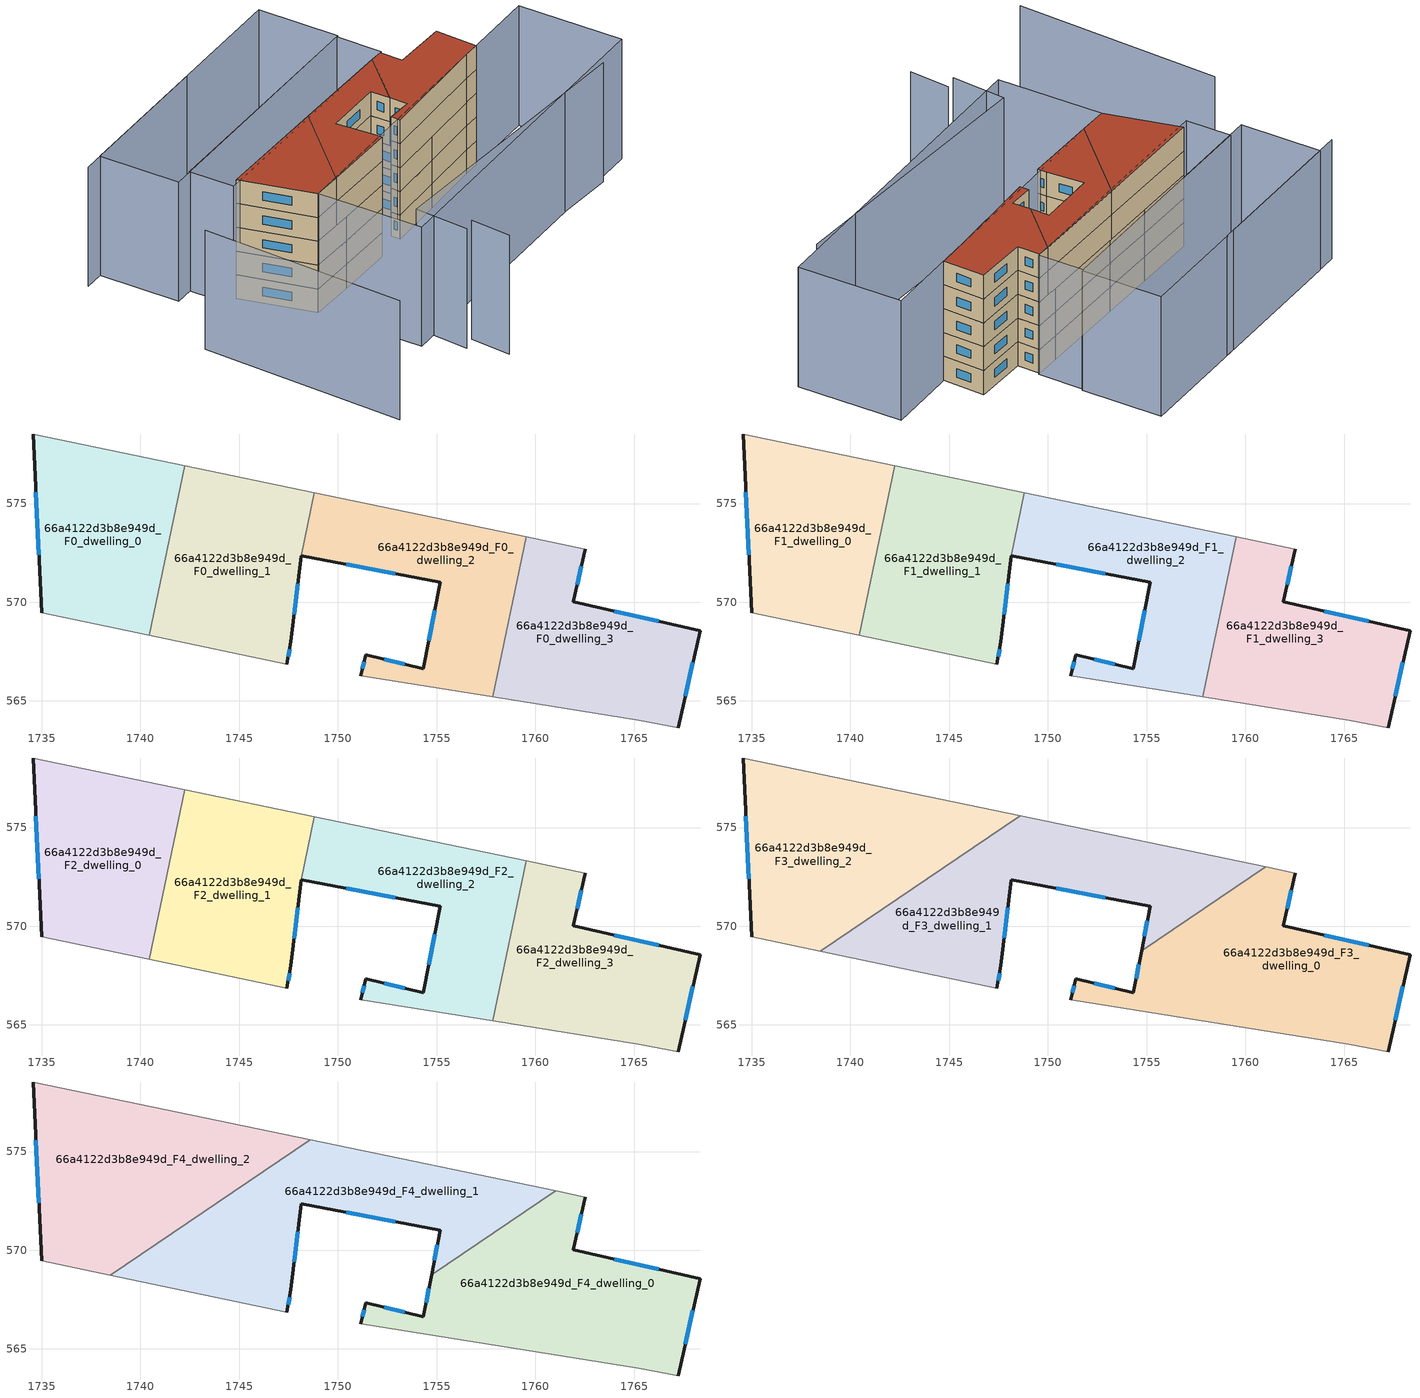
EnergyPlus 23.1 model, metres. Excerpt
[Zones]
66a4122d3b8e949d_F0_dwelling_0
 floor ground (EU_floor_Construction): 1742.24,576.91 1740.46,568.33 1735.01,569.47 1734.56,578.51 z0
 wall outside (EU_wall_Construction): 1734.56,578.51 1735.01,569.47 z0:3
 wall to 66a4122d3b8e949d_F0_dwelling_1 (EU_wall_Construction): 1740.46,568.33 1742.24,576.91 z0:3
 wall adiabatic (EU_wall_Construction): 1735.01,569.47 1740.46,568.33 / 1742.24,576.91 1734.56,578.51 z0:3
 window (EU_Window_Construction): 1734.71,575.58 1734.86,572.4 z0.97:2.03
66a4122d3b8e949d_F0_dwelling_1
 floor ground (EU_floor_Construction): 1748.8,575.55 1748.14,572.37 1748.14,572.34 1747.62,568 1747.42,566.87 1740.46,568.33 1742.24,576.91 z0
 wall outside (EU_wall_Construction): 1747.42,566.87 1747.62,568 1748.14,572.34 1748.14,572.37 z0:3
 wall adiabatic (EU_wall_Construction): 1748.8,575.55 1742.24,576.91 / 1740.46,568.33 1747.42,566.87 z0:3
 wall to 66a4122d3b8e949d_F0_dwelling_2 (EU_wall_Construction): 1748.14,572.37 1748.8,575.55 z0:3
 window (EU_Window_Construction): 1747.79,569.4 1747.97,570.93 / 1747.48,567.24 1747.55,567.63 z0.97:2.03
66a4122d3b8e949d_F0_dwelling_2
 floor ground (EU_floor_Construction): 1759.54,573.31 1757.85,565.2 1751.15,566.27 1751.41,567.34 1754.33,566.64 1755.19,571.01 1748.14,572.37 1748.8,575.55 z0
 wall outside (EU_wall_Construction): 1748.14,572.37 1755.19,571.01 1754.33,566.64 1751.41,567.34 1751.15,566.27 z0:3
 wall adiabatic (EU_wall_Construction): 1759.54,573.31 1748.8,575.55 / 1751.15,566.27 1757.85,565.2 z0:3
 wall to 66a4122d3b8e949d_F0_dwelling_3 (EU_wall_Construction): 1757.85,565.2 1759.54,573.31 z0:3
 window (EU_Window_Construction): 1754.91,569.6 1754.61,568.06 / 1750.43,571.93 1752.9,571.45 / 1751.33,567 1751.24,566.62 / 1753.38,566.87 1752.35,567.12 z0.97:2.03
66a4122d3b8e949d_F0_dwelling_3
 floor ground (EU_floor_Construction): 1768.34,568.56 1767.23,563.64 1765.24,564.02 1757.85,565.2 1759.54,573.31 1762.53,572.69 1761.93,570.01 z0
 wall outside (EU_wall_Construction): 1767.23,563.64 1768.34,568.56 1761.93,570.01 1762.53,572.69 z0:3
 wall adiabatic (EU_wall_Construction): 1757.85,565.2 1765.24,564.02 1767.23,563.64 / 1762.53,572.69 1759.54,573.31 z0:3
 window (EU_Window_Construction): 1762.12,570.88 1762.33,571.82 / 1766.26,569.03 1764.01,569.54 / 1767.59,565.24 1767.98,566.97 z0.97:2.03
66a4122d3b8e949d_F1_dwelling_0
 floor to 66a4122d3b8e949d_F0_dwelling_0 (EU_floor_Construction): 1742.24,576.91 1740.46,568.33 1735.01,569.47 1734.56,578.51 z3
 wall outside (EU_wall_Construction): 1734.56,578.51 1735.01,569.47 z3:6
 wall to 66a4122d3b8e949d_F1_dwelling_1 (EU_wall_Construction): 1740.46,568.33 1742.24,576.91 z3:6
 wall adiabatic (EU_wall_Construction): 1735.01,569.47 1740.46,568.33 / 1742.24,576.91 1734.56,578.51 z3:6
 window (EU_Window_Construction): 1734.71,575.58 1734.86,572.4 z3.97:5.03
66a4122d3b8e949d_F1_dwelling_1
 floor to 66a4122d3b8e949d_F0_dwelling_1 (EU_floor_Construction): 1748.8,575.55 1748.14,572.37 1748.14,572.34 1747.62,568 1747.42,566.87 1740.46,568.33 1742.24,576.91 z3
 wall outside (EU_wall_Construction): 1747.42,566.87 1747.62,568 1748.14,572.34 1748.14,572.37 z3:6
 wall adiabatic (EU_wall_Construction): 1748.8,575.55 1742.24,576.91 / 1740.46,568.33 1747.42,566.87 z3:6
 wall to 66a4122d3b8e949d_F1_dwelling_2 (EU_wall_Construction): 1748.14,572.37 1748.8,575.55 z3:6
 window (EU_Window_Construction): 1747.79,569.4 1747.97,570.93 / 1747.48,567.24 1747.55,567.63 z3.97:5.03
66a4122d3b8e949d_F1_dwelling_2
 floor to 66a4122d3b8e949d_F0_dwelling_2 (EU_floor_Construction): 1759.54,573.31 1757.85,565.2 1751.15,566.27 1751.41,567.34 1754.33,566.64 1755.19,571.01 1748.14,572.37 1748.8,575.55 z3
 wall outside (EU_wall_Construction): 1748.14,572.37 1755.19,571.01 1754.33,566.64 1751.41,567.34 1751.15,566.27 z3:6
 wall adiabatic (EU_wall_Construction): 1759.54,573.31 1748.8,575.55 / 1751.15,566.27 1757.85,565.2 z3:6
 wall to 66a4122d3b8e949d_F1_dwelling_3 (EU_wall_Construction): 1757.85,565.2 1759.54,573.31 z3:6
 window (EU_Window_Construction): 1754.91,569.6 1754.61,568.06 / 1750.43,571.93 1752.9,571.45 / 1751.33,567 1751.24,566.62 / 1753.38,566.87 1752.35,567.12 z3.97:5.03
66a4122d3b8e949d_F1_dwelling_3
 floor to 66a4122d3b8e949d_F0_dwelling_3 (EU_floor_Construction): 1768.34,568.56 1767.23,563.64 1765.24,564.02 1757.85,565.2 1759.54,573.31 1762.53,572.69 1761.93,570.01 z3
 wall outside (EU_wall_Construction): 1767.23,563.64 1768.34,568.56 1761.93,570.01 1762.53,572.69 z3:6
 wall adiabatic (EU_wall_Construction): 1757.85,565.2 1765.24,564.02 1767.23,563.64 / 1762.53,572.69 1759.54,573.31 z3:6
 window (EU_Window_Construction): 1762.12,570.88 1762.33,571.82 / 1766.26,569.03 1764.01,569.54 / 1767.59,565.24 1767.98,566.97 z3.97:5.03
66a4122d3b8e949d_F2_dwelling_0
 floor to 66a4122d3b8e949d_F1_dwelling_0 (EU_floor_Construction): 1742.24,576.91 1740.46,568.33 1735.01,569.47 1734.56,578.51 z6
 wall outside (EU_wall_Construction): 1734.56,578.51 1735.01,569.47 z6:9
 wall to 66a4122d3b8e949d_F2_dwelling_1 (EU_wall_Construction): 1740.46,568.33 1742.24,576.91 z6:9
 wall adiabatic (EU_wall_Construction): 1735.01,569.47 1740.46,568.33 / 1742.24,576.91 1734.56,578.51 z6:9
 window (EU_Window_Construction): 1734.71,575.58 1734.86,572.4 z6.97:8.03
66a4122d3b8e949d_F2_dwelling_1
 floor to 66a4122d3b8e949d_F1_dwelling_1 (EU_floor_Construction): 1748.8,575.55 1748.14,572.37 1748.14,572.34 1747.62,568 1747.42,566.87 1740.46,568.33 1742.24,576.91 z6
 wall outside (EU_wall_Construction): 1747.42,566.87 1747.62,568 1748.14,572.34 1748.14,572.37 z6:9
 wall adiabatic (EU_wall_Construction): 1748.8,575.55 1742.24,576.91 / 1740.46,568.33 1747.42,566.87 z6:9
 wall to 66a4122d3b8e949d_F2_dwelling_2 (EU_wall_Construction): 1748.14,572.37 1748.8,575.55 z6:9
 window (EU_Window_Construction): 1747.79,569.4 1747.97,570.93 / 1747.48,567.24 1747.55,567.63 z6.97:8.03
66a4122d3b8e949d_F2_dwelling_2
 floor to 66a4122d3b8e949d_F1_dwelling_2 (EU_floor_Construction): 1759.54,573.31 1757.85,565.2 1751.15,566.27 1751.41,567.34 1754.33,566.64 1755.19,571.01 1748.14,572.37 1748.8,575.55 z6
 wall outside (EU_wall_Construction): 1748.14,572.37 1755.19,571.01 1754.33,566.64 1751.41,567.34 1751.15,566.27 z6:9
 wall adiabatic (EU_wall_Construction): 1759.54,573.31 1748.8,575.55 / 1751.15,566.27 1757.85,565.2 z6:9
 wall to 66a4122d3b8e949d_F2_dwelling_3 (EU_wall_Construction): 1757.85,565.2 1759.54,573.31 z6:9
 window (EU_Window_Construction): 1754.91,569.6 1754.61,568.06 / 1750.43,571.93 1752.9,571.45 / 1751.33,567 1751.24,566.62 / 1753.38,566.87 1752.35,567.12 z6.97:8.03
66a4122d3b8e949d_F2_dwelling_3
 floor to 66a4122d3b8e949d_F1_dwelling_3 (EU_floor_Construction): 1768.34,568.56 1767.23,563.64 1765.24,564.02 1757.85,565.2 1759.54,573.31 1762.53,572.69 1761.93,570.01 z6
 wall outside (EU_wall_Construction): 1767.23,563.64 1768.34,568.56 1761.93,570.01 1762.53,572.69 z6:9
 wall adiabatic (EU_wall_Construction): 1757.85,565.2 1765.24,564.02 1767.23,563.64 / 1762.53,572.69 1759.54,573.31 z6:9
 window (EU_Window_Construction): 1762.12,570.88 1762.33,571.82 / 1766.26,569.03 1764.01,569.54 / 1767.59,565.24 1767.98,566.97 z6.97:8.03
66a4122d3b8e949d_F3_dwelling_0
 floor to 66a4122d3b8e949d_F2_dwelling_3 (EU_floor_Construction): 1768.34,568.56 1767.23,563.64 1765.24,564.02 1757.85,565.2 1759.22,571.78 1761.03,573 1762.53,572.69 1761.93,570.01 z9
 floor to 66a4122d3b8e949d_F2_dwelling_2 (EU_floor_Construction): 1759.22,571.78 1757.85,565.2 1751.15,566.27 1751.41,567.34 1754.33,566.64 1754.74,568.76 z9
 wall outside (EU_wall_Construction): 1754.74,568.76 1754.33,566.64 1751.41,567.34 1751.15,566.27 / 1767.23,563.64 1768.34,568.56 1761.93,570.01 1762.53,572.69 z9:12
 wall to 66a4122d3b8e949d_F3_dwelling_1 (EU_wall_Construction): 1761.03,573 1754.74,568.76 z9:12
 wall adiabatic (EU_wall_Construction): 1762.53,572.69 1761.03,573 / 1751.15,566.27 1765.24,564.02 1767.23,563.64 z9:12
 window (EU_Window_Construction): 1753.38,566.87 1752.35,567.12 / 1754.61,568.07 1754.46,567.33 / 1762.12,570.88 1762.33,571.82 / 1766.26,569.03 1764.01,569.54 / 1767.59,565.24 1767.98,566.97 / 1751.33,567 1751.24,566.62 z9.97:11.03
66a4122d3b8e949d_F3_dwelling_1
 floor to 66a4122d3b8e949d_F2_dwelling_1 (EU_floor_Construction): 1748.8,575.55 1748.14,572.37 1748.14,572.34 1747.62,568 1747.42,566.87 1740.46,568.33 1740.88,570.37 1748.6,575.59 z9
 floor to 66a4122d3b8e949d_F2_dwelling_2 (EU_floor_Construction): 1759.54,573.31 1759.22,571.78 1754.74,568.76 1755.19,571.01 1748.14,572.37 1748.8,575.55 z9
 floor to 66a4122d3b8e949d_F2_dwelling_0 (EU_floor_Construction): 1740.88,570.37 1740.46,568.33 1738.48,568.75 z9
 floor to 66a4122d3b8e949d_F2_dwelling_3 (EU_floor_Construction): 1761.03,573 1759.22,571.78 1759.54,573.31 z9
 wall outside (EU_wall_Construction): 1747.42,566.87 1747.62,568 1748.14,572.37 1755.19,571.01 1754.74,568.76 z9:12
 wall adiabatic (EU_wall_Construction): 1738.48,568.75 1747.42,566.87 / 1761.03,573 1748.6,575.59 z9:12
 wall to 66a4122d3b8e949d_F3_dwelling_2 (EU_wall_Construction): 1748.6,575.59 1738.48,568.75 z9:12
 window (EU_Window_Construction): 1755.04,570.28 1754.89,569.49 / 1750.42,571.93 1752.9,571.45 / 1747.79,569.41 1747.97,570.95 / 1747.48,567.24 1747.55,567.63 z9.97:11.03
66a4122d3b8e949d_F3_dwelling_2
 floor to 66a4122d3b8e949d_F2_dwelling_0 (EU_floor_Construction): 1742.24,576.91 1740.88,570.37 1738.48,568.75 1735.01,569.47 1734.56,578.51 z9
 floor to 66a4122d3b8e949d_F2_dwelling_1 (EU_floor_Construction): 1748.6,575.59 1740.88,570.37 1742.24,576.91 z9
 wall outside (EU_wall_Construction): 1734.56,578.51 1735.01,569.47 z9:12
 wall adiabatic (EU_wall_Construction): 1735.01,569.47 1738.48,568.75 / 1748.6,575.59 1734.56,578.51 z9:12
 window (EU_Window_Construction): 1734.71,575.58 1734.86,572.4 z9.97:11.03
66a4122d3b8e949d_F4_dwelling_0
 floor to 66a4122d3b8e949d_F3_dwelling_0 (EU_floor_Construction): 1768.34,568.56 1767.23,563.64 1765.24,564.02 1751.15,566.27 1751.41,567.34 1754.33,566.64 1754.74,568.76 1761.03,573 1762.53,572.69 1761.93,570.01 z12
 wall outside (EU_wall_Construction): 1754.74,568.76 1754.33,566.64 1751.41,567.34 1751.15,566.27 / 1767.23,563.64 1768.34,568.56 1761.93,570.01 1762.53,572.69 z12:15
 wall to 66a4122d3b8e949d_F4_dwelling_1 (EU_wall_Construction): 1761.03,573 1754.74,568.76 z12:15
 wall adiabatic (EU_wall_Construction): 1762.53,572.69 1761.03,573 / 1751.15,566.27 1765.24,564.02 1767.23,563.64 z12:15
 window (EU_Window_Construction): 1753.38,566.87 1752.35,567.12 / 1754.61,568.07 1754.46,567.33 / 1762.12,570.88 1762.33,571.82 / 1766.26,569.03 1764.01,569.54 / 1767.59,565.24 1767.98,566.97 / 1751.33,567 1751.24,566.62 z12.97:14.03
 roof outside (EU_roof_Construction): 1767.23,563.64 1768.34,568.56 1761.93,570.01 1762.53,572.69 1761.03,573 1754.74,568.76 1754.33,566.64 1751.41,567.34 1751.15,566.27 1765.24,564.02 z15
66a4122d3b8e949d_F4_dwelling_1
 floor to 66a4122d3b8e949d_F3_dwelling_1 (EU_floor_Construction): 1761.03,573 1754.74,568.76 1755.19,571.01 1748.14,572.37 1747.62,568 1747.42,566.87 1738.48,568.75 1748.6,575.59 z12
 wall outside (EU_wall_Construction): 1747.42,566.87 1747.62,568 1748.14,572.37 1755.19,571.01 1754.74,568.76 z12:15
 wall adiabatic (EU_wall_Construction): 1738.48,568.75 1747.42,566.87 / 1761.03,573 1748.6,575.59 z12:15
 wall to 66a4122d3b8e949d_F4_dwelling_2 (EU_wall_Construction): 1748.6,575.59 1738.48,568.75 z12:15
 window (EU_Window_Construction): 1755.04,570.28 1754.89,569.49 / 1750.42,571.93 1752.9,571.45 / 1747.79,569.41 1747.97,570.95 / 1747.48,567.24 1747.55,567.63 z12.97:14.03
 roof outside (EU_roof_Construction): 1761.03,573 1748.6,575.59 1738.48,568.75 1747.42,566.87 1747.62,568 1748.14,572.37 1755.19,571.01 1754.74,568.76 z15
66a4122d3b8e949d_F4_dwelling_2
 floor to 66a4122d3b8e949d_F3_dwelling_2 (EU_floor_Construction): 1748.6,575.59 1738.48,568.75 1735.01,569.47 1734.56,578.51 z12
 wall outside (EU_wall_Construction): 1734.56,578.51 1735.01,569.47 z12:15
 wall adiabatic (EU_wall_Construction): 1735.01,569.47 1738.48,568.75 / 1748.6,575.59 1734.56,578.51 z12:15
 window (EU_Window_Construction): 1734.71,575.58 1734.86,572.4 z12.97:14.03
 roof outside (EU_roof_Construction): 1748.6,575.59 1734.56,578.51 1735.01,569.47 1738.48,568.75 z15
shading: 1734.12,552.51 1735.8,558.83 / 1735.8,558.83 1768.78,550.02 / 1734.55,547.94 1735.85,552.64 / 1724.36,578.23 1718.8,554.42 / 1752.41,589.97 1731.42,593.92 / 1735.01,569.48 1775.88,562.11 / 1775.88,562.11 1773.65,549.73 / 1773.65,549.73 1732.78,557.1 / 1732.78,557.1 1735.01,569.48 / 1734.3,583.66 1763.74,577.99 / 1763.74,577.99 1762.72,572.66 / 1762.72,572.66 1733.28,578.32 / 1733.28,578.32 1734.3,583.66 / 1733.81,593.49 1765.75,587.44 / 1765.75,587.44 1763.95,577.95 / 1763.95,577.95 1732.01,584 / 1732.01,584 1733.81,593.49 z0:15
[Building]
EU S2 Campaign: North Axis=0; Terrain=City; Solar Distribution=FullExterior
[Site:Location]
Bologna: Latitude=44.5; Longitude=11.25; Time Zone=1; Elevation=37
[SizingPeriod:WeatherFileDays]
AnnualSizingPeriod: Begin Month=1; Begin Day of Month=1; End Month=12; End Day of Month=31; Day of Week for Start Day=Monday; Use Weather File Daylight Saving Period=No; Use Weather File Rain and Snow Indicators=No
[MATERIAL]
EU_InternalMass_Material: Roughness=MediumRough; Thickness=0.1; Conductivity=1; Density=1800; Specific Heat=900; Thermal Absorptance=0.9; Solar Absorptance=0.7; Visible Absorptance=0.7
[MATERIAL:NOMASS] Roughness=MediumRough; Thermal Absorptance=0.9; Solar Absorptance=0.7; Visible Absorptance=0.7
Name | Thermal Resistance
EU_wall_NoMass | 0.779417
EU_roof_NoMass | 0.435466
EU_floor_NoMass | 0.588222
[WINDOWMATERIAL:SIMPLEGLAZINGSYSTEM]
EU_Window_SimpleGlazing: UFactor=5.16242; Solar Heat Gain Coefficient=0.85; Visible Transmittance=0.85
[CONSTRUCTION]
EU_wall_Construction: EU_wall_NoMass
EU_roof_Construction: EU_roof_NoMass
EU_floor_Construction: EU_floor_NoMass
EU_Window_Construction: EU_Window_SimpleGlazing
EU_InternalMass_Construction: EU_InternalMass_Material
[ZONE] Type=1; Multiplier=1; Ceiling Height=autocalculate; Floor Area=autocalculate; Part of Total Floor Area=Yes
Name | Volume
66a4122d3b8e949d_F0_dwelling_0; 66a4122d3b8e949d_F1_dwelling_0; 66a4122d3b8e949d_F2_dwelling_0 | 176.257
66a4122d3b8e949d_F3_dwelling_0; 66a4122d3b8e949d_F4_dwelling_0 | 236.47
66a4122d3b8e949d_F0_dwelling_1; 66a4122d3b8e949d_F1_dwelling_1; 66a4122d3b8e949d_F2_dwelling_1 | 180.073
66a4122d3b8e949d_F3_dwelling_1; 66a4122d3b8e949d_F4_dwelling_1 | 233.551
66a4122d3b8e949d_F0_dwelling_2; 66a4122d3b8e949d_F1_dwelling_2; 66a4122d3b8e949d_F2_dwelling_2 | 172.4
66a4122d3b8e949d_F3_dwelling_2; 66a4122d3b8e949d_F4_dwelling_2 | 234.98
66a4122d3b8e949d_F0_dwelling_3; 66a4122d3b8e949d_F1_dwelling_3; 66a4122d3b8e949d_F2_dwelling_3 | 176.243
[INTERNALMASS] Construction=EU_InternalMass_Construction
Name | Zone or ZoneList | Surface Area
66a4122d3b8e949d_F0_dwelling_0_EU_InternalMass | 66a4122d3b8e949d_F0_dwelling_0 | 58.7528
66a4122d3b8e949d_F0_dwelling_1_EU_InternalMass | 66a4122d3b8e949d_F0_dwelling_1 | 60.0253
66a4122d3b8e949d_F0_dwelling_2_EU_InternalMass | 66a4122d3b8e949d_F0_dwelling_2 | 57.4668
66a4122d3b8e949d_F0_dwelling_3_EU_InternalMass | 66a4122d3b8e949d_F0_dwelling_3 | 58.7479
66a4122d3b8e949d_F1_dwelling_0_EU_InternalMass | 66a4122d3b8e949d_F1_dwelling_0 | 58.7528
66a4122d3b8e949d_F1_dwelling_1_EU_InternalMass | 66a4122d3b8e949d_F1_dwelling_1 | 60.0253
66a4122d3b8e949d_F1_dwelling_2_EU_InternalMass | 66a4122d3b8e949d_F1_dwelling_2 | 57.4668
66a4122d3b8e949d_F1_dwelling_3_EU_InternalMass | 66a4122d3b8e949d_F1_dwelling_3 | 58.7479
66a4122d3b8e949d_F2_dwelling_0_EU_InternalMass | 66a4122d3b8e949d_F2_dwelling_0 | 58.7528
66a4122d3b8e949d_F2_dwelling_1_EU_InternalMass | 66a4122d3b8e949d_F2_dwelling_1 | 60.0253
66a4122d3b8e949d_F2_dwelling_2_EU_InternalMass | 66a4122d3b8e949d_F2_dwelling_2 | 57.4668
66a4122d3b8e949d_F2_dwelling_3_EU_InternalMass | 66a4122d3b8e949d_F2_dwelling_3 | 58.7479
66a4122d3b8e949d_F3_dwelling_0_EU_InternalMass | 66a4122d3b8e949d_F3_dwelling_0 | 78.824
66a4122d3b8e949d_F3_dwelling_1_EU_InternalMass | 66a4122d3b8e949d_F3_dwelling_1 | 77.8506
66a4122d3b8e949d_F3_dwelling_2_EU_InternalMass | 66a4122d3b8e949d_F3_dwelling_2 | 78.3266
66a4122d3b8e949d_F4_dwelling_0_EU_InternalMass | 66a4122d3b8e949d_F4_dwelling_0 | 78.824
66a4122d3b8e949d_F4_dwelling_1_EU_InternalMass | 66a4122d3b8e949d_F4_dwelling_1 | 77.8506
66a4122d3b8e949d_F4_dwelling_2_EU_InternalMass | 66a4122d3b8e949d_F4_dwelling_2 | 78.3266
[OTHEREQUIPMENT] Fuel Type=Electricity; Design Level Calculation Method=Watts/Area; Power per Zone Floor Area=1; Fraction Latent=0; Fraction Radiant=0; Fraction Lost=0; Carbon Dioxide Generation Rate=0; EndUse Subcategory=EU_Step8_InternalGains
Name | Zone or ZoneList or Space or SpaceList | Schedule
EU_Step8_InternalGain_66a4122d3b8e949d_F0_dwelling_0_f000 | 66a4122d3b8e949d_F0_dwelling_0 | EU_Step8_GainSchedule_66a4122d3b8e949d_F0_dwelling_0_f000
EU_Step8_InternalGain_66a4122d3b8e949d_F0_dwelling_1_f000 | 66a4122d3b8e949d_F0_dwelling_1 | EU_Step8_GainSchedule_66a4122d3b8e949d_F0_dwelling_1_f000
EU_Step8_InternalGain_66a4122d3b8e949d_F0_dwelling_2_f000 | 66a4122d3b8e949d_F0_dwelling_2 | EU_Step8_GainSchedule_66a4122d3b8e949d_F0_dwelling_2_f000
EU_Step8_InternalGain_66a4122d3b8e949d_F0_dwelling_3_f000 | 66a4122d3b8e949d_F0_dwelling_3 | EU_Step8_GainSchedule_66a4122d3b8e949d_F0_dwelling_3_f000
EU_Step8_InternalGain_66a4122d3b8e949d_F1_dwelling_0_f000 | 66a4122d3b8e949d_F1_dwelling_0 | EU_Step8_GainSchedule_66a4122d3b8e949d_F1_dwelling_0_f000
EU_Step8_InternalGain_66a4122d3b8e949d_F1_dwelling_1_f000 | 66a4122d3b8e949d_F1_dwelling_1 | EU_Step8_GainSchedule_66a4122d3b8e949d_F1_dwelling_1_f000
EU_Step8_InternalGain_66a4122d3b8e949d_F1_dwelling_2_f000 | 66a4122d3b8e949d_F1_dwelling_2 | EU_Step8_GainSchedule_66a4122d3b8e949d_F1_dwelling_2_f000
EU_Step8_InternalGain_66a4122d3b8e949d_F1_dwelling_3_f000 | 66a4122d3b8e949d_F1_dwelling_3 | EU_Step8_GainSchedule_66a4122d3b8e949d_F1_dwelling_3_f000
EU_Step8_InternalGain_66a4122d3b8e949d_F2_dwelling_0_f000 | 66a4122d3b8e949d_F2_dwelling_0 | EU_Step8_GainSchedule_66a4122d3b8e949d_F2_dwelling_0_f000
EU_Step8_InternalGain_66a4122d3b8e949d_F2_dwelling_1_f000 | 66a4122d3b8e949d_F2_dwelling_1 | EU_Step8_GainSchedule_66a4122d3b8e949d_F2_dwelling_1_f000
EU_Step8_InternalGain_66a4122d3b8e949d_F2_dwelling_2_f000 | 66a4122d3b8e949d_F2_dwelling_2 | EU_Step8_GainSchedule_66a4122d3b8e949d_F2_dwelling_2_f000
EU_Step8_InternalGain_66a4122d3b8e949d_F2_dwelling_3_f000 | 66a4122d3b8e949d_F2_dwelling_3 | EU_Step8_GainSchedule_66a4122d3b8e949d_F2_dwelling_3_f000
EU_Step8_InternalGain_66a4122d3b8e949d_F3_dwelling_0_f000 | 66a4122d3b8e949d_F3_dwelling_0 | EU_Step8_GainSchedule_66a4122d3b8e949d_F3_dwelling_0_f000
EU_Step8_InternalGain_66a4122d3b8e949d_F3_dwelling_1_f000 | 66a4122d3b8e949d_F3_dwelling_1 | EU_Step8_GainSchedule_66a4122d3b8e949d_F3_dwelling_1_f000
EU_Step8_InternalGain_66a4122d3b8e949d_F3_dwelling_2_f000 | 66a4122d3b8e949d_F3_dwelling_2 | EU_Step8_GainSchedule_66a4122d3b8e949d_F3_dwelling_2_f000
EU_Step8_InternalGain_66a4122d3b8e949d_F4_dwelling_0_f000 | 66a4122d3b8e949d_F4_dwelling_0 | EU_Step8_GainSchedule_66a4122d3b8e949d_F4_dwelling_0_f000
EU_Step8_InternalGain_66a4122d3b8e949d_F4_dwelling_1_f000 | 66a4122d3b8e949d_F4_dwelling_1 | EU_Step8_GainSchedule_66a4122d3b8e949d_F4_dwelling_1_f000
EU_Step8_InternalGain_66a4122d3b8e949d_F4_dwelling_2_f000 | 66a4122d3b8e949d_F4_dwelling_2 | EU_Step8_GainSchedule_66a4122d3b8e949d_F4_dwelling_2_f000
[ZONEVENTILATION:DESIGNFLOWRATE] Schedule=EU_AlwaysOn; Design Flow Rate Calculation Method=AirChanges/Hour; Air Changes per Hour=0.712058; Ventilation Type=Natural; Fan Pressure Rise=0; Fan Total Efficiency=1; Constant Term Coefficient=1; Temperature Term Coefficient=0; Velocity Term Coefficient=0; Velocity Squared Term Coefficient=0; Minimum Indoor Temperature=-100; Maximum Indoor Temperature=100; Delta Temperature=-100; Minimum Outdoor Temperature=-100; Maximum Outdoor Temperature=100; Maximum Wind Speed=40
Name | Zone or ZoneList or Space or SpaceList
EU_ConstantAir_66a4122d3b8e949d_F0_dwelling_0 | 66a4122d3b8e949d_F0_dwelling_0
EU_ConstantAir_66a4122d3b8e949d_F0_dwelling_1 | 66a4122d3b8e949d_F0_dwelling_1
EU_ConstantAir_66a4122d3b8e949d_F0_dwelling_2 | 66a4122d3b8e949d_F0_dwelling_2
EU_ConstantAir_66a4122d3b8e949d_F0_dwelling_3 | 66a4122d3b8e949d_F0_dwelling_3
EU_ConstantAir_66a4122d3b8e949d_F1_dwelling_0 | 66a4122d3b8e949d_F1_dwelling_0
EU_ConstantAir_66a4122d3b8e949d_F1_dwelling_1 | 66a4122d3b8e949d_F1_dwelling_1
EU_ConstantAir_66a4122d3b8e949d_F1_dwelling_2 | 66a4122d3b8e949d_F1_dwelling_2
EU_ConstantAir_66a4122d3b8e949d_F1_dwelling_3 | 66a4122d3b8e949d_F1_dwelling_3
EU_ConstantAir_66a4122d3b8e949d_F2_dwelling_0 | 66a4122d3b8e949d_F2_dwelling_0
EU_ConstantAir_66a4122d3b8e949d_F2_dwelling_1 | 66a4122d3b8e949d_F2_dwelling_1
EU_ConstantAir_66a4122d3b8e949d_F2_dwelling_2 | 66a4122d3b8e949d_F2_dwelling_2
EU_ConstantAir_66a4122d3b8e949d_F2_dwelling_3 | 66a4122d3b8e949d_F2_dwelling_3
EU_ConstantAir_66a4122d3b8e949d_F3_dwelling_0 | 66a4122d3b8e949d_F3_dwelling_0
EU_ConstantAir_66a4122d3b8e949d_F3_dwelling_1 | 66a4122d3b8e949d_F3_dwelling_1
EU_ConstantAir_66a4122d3b8e949d_F3_dwelling_2 | 66a4122d3b8e949d_F3_dwelling_2
EU_ConstantAir_66a4122d3b8e949d_F4_dwelling_0 | 66a4122d3b8e949d_F4_dwelling_0
EU_ConstantAir_66a4122d3b8e949d_F4_dwelling_1 | 66a4122d3b8e949d_F4_dwelling_1
EU_ConstantAir_66a4122d3b8e949d_F4_dwelling_2 | 66a4122d3b8e949d_F4_dwelling_2
[HVACTEMPLATE:THERMOSTAT] Constant Heating Setpoint=20; Constant Cooling Setpoint=50
EU_HeatOnly_66a4122d3b8e949d_F0_dwelling_0; EU_HeatOnly_66a4122d3b8e949d_F0_dwelling_1; EU_HeatOnly_66a4122d3b8e949d_F0_dwelling_2; EU_HeatOnly_66a4122d3b8e949d_F0_dwelling_3; EU_HeatOnly_66a4122d3b8e949d_F1_dwelling_0; EU_HeatOnly_66a4122d3b8e949d_F1_dwelling_1; EU_HeatOnly_66a4122d3b8e949d_F1_dwelling_2; EU_HeatOnly_66a4122d3b8e949d_F1_dwelling_3; EU_HeatOnly_66a4122d3b8e949d_F2_dwelling_0; EU_HeatOnly_66a4122d3b8e949d_F2_dwelling_1; EU_HeatOnly_66a4122d3b8e949d_F2_dwelling_2; EU_HeatOnly_66a4122d3b8e949d_F2_dwelling_3; EU_HeatOnly_66a4122d3b8e949d_F3_dwelling_0; EU_HeatOnly_66a4122d3b8e949d_F3_dwelling_1; EU_HeatOnly_66a4122d3b8e949d_F3_dwelling_2; EU_HeatOnly_66a4122d3b8e949d_F4_dwelling_0; EU_HeatOnly_66a4122d3b8e949d_F4_dwelling_1; EU_HeatOnly_66a4122d3b8e949d_F4_dwelling_2
[HVACTEMPLATE:ZONE:IDEALLOADSAIRSYSTEM] System Availability Schedule=EU_AlwaysOn; Maximum Heating Supply Air Temperature=50; Minimum Cooling Supply Air Temperature=13; Maximum Heating Supply Air Humidity Ratio=0.0156; Minimum Cooling Supply Air Humidity Ratio=0.0077; Heating Limit=NoLimit; Cooling Limit=NoLimit; Heating Availability Schedule=EU_AlwaysOn; Cooling Availability Schedule=EU_CoolingOff; Dehumidification Control Type=ConstantSensibleHeatRatio; Cooling Sensible Heat Ratio=0.7; Dehumidification Setpoint=60; Humidification Control Type=None; Humidification Setpoint=30; Outdoor Air Method=None; Outdoor Air Flow Rate per Person=0.00944; Outdoor Air Flow Rate per Zone Floor Area=0; Outdoor Air Flow Rate per Zone=0; Demand Controlled Ventilation Type=None; Outdoor Air Economizer Type=NoEconomizer; Heat Recovery Type=None; Sensible Heat Recovery Effectiveness=0.7; Latent Heat Recovery Effectiveness=0.65
Name | Template Thermostat
66a4122d3b8e949d_F0_dwelling_0 | EU_HeatOnly_66a4122d3b8e949d_F0_dwelling_0
66a4122d3b8e949d_F0_dwelling_1 | EU_HeatOnly_66a4122d3b8e949d_F0_dwelling_1
66a4122d3b8e949d_F0_dwelling_2 | EU_HeatOnly_66a4122d3b8e949d_F0_dwelling_2
66a4122d3b8e949d_F0_dwelling_3 | EU_HeatOnly_66a4122d3b8e949d_F0_dwelling_3
66a4122d3b8e949d_F1_dwelling_0 | EU_HeatOnly_66a4122d3b8e949d_F1_dwelling_0
66a4122d3b8e949d_F1_dwelling_1 | EU_HeatOnly_66a4122d3b8e949d_F1_dwelling_1
66a4122d3b8e949d_F1_dwelling_2 | EU_HeatOnly_66a4122d3b8e949d_F1_dwelling_2
66a4122d3b8e949d_F1_dwelling_3 | EU_HeatOnly_66a4122d3b8e949d_F1_dwelling_3
66a4122d3b8e949d_F2_dwelling_0 | EU_HeatOnly_66a4122d3b8e949d_F2_dwelling_0
66a4122d3b8e949d_F2_dwelling_1 | EU_HeatOnly_66a4122d3b8e949d_F2_dwelling_1
66a4122d3b8e949d_F2_dwelling_2 | EU_HeatOnly_66a4122d3b8e949d_F2_dwelling_2
66a4122d3b8e949d_F2_dwelling_3 | EU_HeatOnly_66a4122d3b8e949d_F2_dwelling_3
66a4122d3b8e949d_F3_dwelling_0 | EU_HeatOnly_66a4122d3b8e949d_F3_dwelling_0
66a4122d3b8e949d_F3_dwelling_1 | EU_HeatOnly_66a4122d3b8e949d_F3_dwelling_1
66a4122d3b8e949d_F3_dwelling_2 | EU_HeatOnly_66a4122d3b8e949d_F3_dwelling_2
66a4122d3b8e949d_F4_dwelling_0 | EU_HeatOnly_66a4122d3b8e949d_F4_dwelling_0
66a4122d3b8e949d_F4_dwelling_1 | EU_HeatOnly_66a4122d3b8e949d_F4_dwelling_1
66a4122d3b8e949d_F4_dwelling_2 | EU_HeatOnly_66a4122d3b8e949d_F4_dwelling_2
[SIZING:ZONE] Zone Cooling Design Supply Air Temperature Input Method=SupplyAirTemperature; Zone Cooling Design Supply Air Temperature=13; Zone Heating Design Supply Air Temperature Input Method=SupplyAirTemperature; Zone Heating Design Supply Air Temperature=50; Zone Cooling Design Supply Air Humidity Ratio=0.008; Zone Heating Design Supply Air Humidity Ratio=0.008; Cooling Design Air Flow Method=DesignDay; Cooling Design Air Flow Rate=0; Cooling Minimum Air Flow per Zone Floor Area=0.000762; Cooling Minimum Air Flow=0; Cooling Minimum Air Flow Fraction=0.2; Heating Design Air Flow Method=DesignDay; Heating Design Air Flow Rate=0; Heating Maximum Air Flow per Zone Floor Area=0.002032; Heating Maximum Air Flow=0.141576; Heating Maximum Air Flow Fraction=0.3; Account for Dedicated Outdoor Air System=No; Dedicated Outdoor Air System Control Strategy=NeutralSupplyAir; Dedicated Outdoor Air Low Setpoint Temperature for Design=autosize; Dedicated Outdoor Air High Setpoint Temperature for Design=autosize; Zone Load Sizing Method=Sensible Load Only No Latent Load; Zone Latent Cooling Design Supply Air Humidity Ratio Input Method=HumidityRatioDifference; Zone Cooling Design Supply Air Humidity Ratio Difference=0.005; Zone Latent Heating Design Supply Air Humidity Ratio Input Method=HumidityRatioDifference; Zone Humidification Design Supply Air Humidity Ratio Difference=0.005
66a4122d3b8e949d_F0_dwelling_0; 66a4122d3b8e949d_F0_dwelling_1; 66a4122d3b8e949d_F0_dwelling_2; 66a4122d3b8e949d_F0_dwelling_3; 66a4122d3b8e949d_F1_dwelling_0; 66a4122d3b8e949d_F1_dwelling_1; 66a4122d3b8e949d_F1_dwelling_2; 66a4122d3b8e949d_F1_dwelling_3; 66a4122d3b8e949d_F2_dwelling_0; 66a4122d3b8e949d_F2_dwelling_1; 66a4122d3b8e949d_F2_dwelling_2; 66a4122d3b8e949d_F2_dwelling_3; 66a4122d3b8e949d_F3_dwelling_0; 66a4122d3b8e949d_F3_dwelling_1; 66a4122d3b8e949d_F3_dwelling_2; 66a4122d3b8e949d_F4_dwelling_0; 66a4122d3b8e949d_F4_dwelling_1; 66a4122d3b8e949d_F4_dwelling_2
[SCHEDULE:CONSTANT]
Name | Hourly Value
EU_AlwaysOn | 1
EU_CoolingOff | 0
[SCHEDULE:FILE] Column Number=1; Rows to Skip at Top=0; Number of Hours of Data=8760; Column Separator=Comma; Interpolate to Timestep=No; Minutes per Item=60; Adjust Schedule for Daylight Savings=Yes
Name | File
EU_Step8_GainSchedule_66a4122d3b8e949d_F0_dwelling_0_f000 | ../../schedules/66a4122d3b8e949d/66a4122d3b8e949d_F0_dwelling_0_f000_gain.csv
EU_Step8_GainSchedule_66a4122d3b8e949d_F0_dwelling_1_f000 | ../../schedules/66a4122d3b8e949d/66a4122d3b8e949d_F0_dwelling_1_f000_gain.csv
EU_Step8_GainSchedule_66a4122d3b8e949d_F0_dwelling_2_f000 | ../../schedules/66a4122d3b8e949d/66a4122d3b8e949d_F0_dwelling_2_f000_gain.csv
EU_Step8_GainSchedule_66a4122d3b8e949d_F0_dwelling_3_f000 | ../../schedules/66a4122d3b8e949d/66a4122d3b8e949d_F0_dwelling_3_f000_gain.csv
EU_Step8_GainSchedule_66a4122d3b8e949d_F1_dwelling_0_f000 | ../../schedules/66a4122d3b8e949d/66a4122d3b8e949d_F1_dwelling_0_f000_gain.csv
EU_Step8_GainSchedule_66a4122d3b8e949d_F1_dwelling_1_f000 | ../../schedules/66a4122d3b8e949d/66a4122d3b8e949d_F1_dwelling_1_f000_gain.csv
EU_Step8_GainSchedule_66a4122d3b8e949d_F1_dwelling_2_f000 | ../../schedules/66a4122d3b8e949d/66a4122d3b8e949d_F1_dwelling_2_f000_gain.csv
EU_Step8_GainSchedule_66a4122d3b8e949d_F1_dwelling_3_f000 | ../../schedules/66a4122d3b8e949d/66a4122d3b8e949d_F1_dwelling_3_f000_gain.csv
EU_Step8_GainSchedule_66a4122d3b8e949d_F2_dwelling_0_f000 | ../../schedules/66a4122d3b8e949d/66a4122d3b8e949d_F2_dwelling_0_f000_gain.csv
EU_Step8_GainSchedule_66a4122d3b8e949d_F2_dwelling_1_f000 | ../../schedules/66a4122d3b8e949d/66a4122d3b8e949d_F2_dwelling_1_f000_gain.csv
EU_Step8_GainSchedule_66a4122d3b8e949d_F2_dwelling_2_f000 | ../../schedules/66a4122d3b8e949d/66a4122d3b8e949d_F2_dwelling_2_f000_gain.csv
EU_Step8_GainSchedule_66a4122d3b8e949d_F2_dwelling_3_f000 | ../../schedules/66a4122d3b8e949d/66a4122d3b8e949d_F2_dwelling_3_f000_gain.csv
EU_Step8_GainSchedule_66a4122d3b8e949d_F3_dwelling_0_f000 | ../../schedules/66a4122d3b8e949d/66a4122d3b8e949d_F3_dwelling_0_f000_gain.csv
EU_Step8_GainSchedule_66a4122d3b8e949d_F3_dwelling_1_f000 | ../../schedules/66a4122d3b8e949d/66a4122d3b8e949d_F3_dwelling_1_f000_gain.csv
EU_Step8_GainSchedule_66a4122d3b8e949d_F3_dwelling_2_f000 | ../../schedules/66a4122d3b8e949d/66a4122d3b8e949d_F3_dwelling_2_f000_gain.csv
EU_Step8_GainSchedule_66a4122d3b8e949d_F4_dwelling_0_f000 | ../../schedules/66a4122d3b8e949d/66a4122d3b8e949d_F4_dwelling_0_f000_gain.csv
EU_Step8_GainSchedule_66a4122d3b8e949d_F4_dwelling_1_f000 | ../../schedules/66a4122d3b8e949d/66a4122d3b8e949d_F4_dwelling_1_f000_gain.csv
EU_Step8_GainSchedule_66a4122d3b8e949d_F4_dwelling_2_f000 | ../../schedules/66a4122d3b8e949d/66a4122d3b8e949d_F4_dwelling_2_f000_gain.csv
